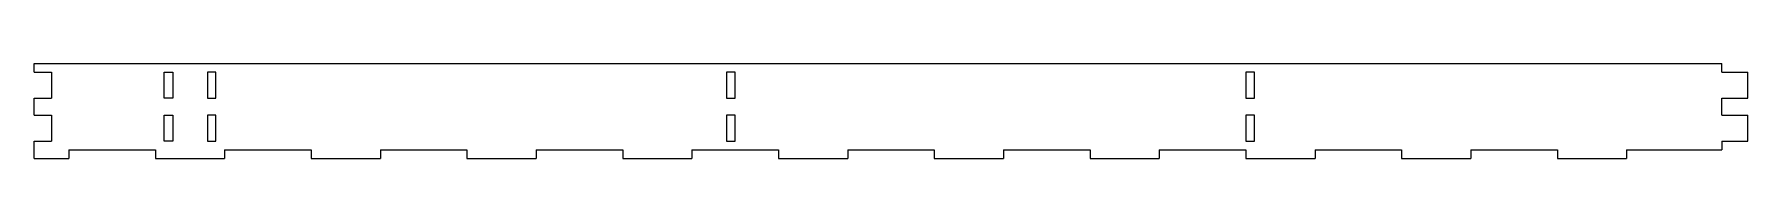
# Model space of a CAD drawing. Header units: millimetres. Extents: x -90 to 900, y -5 to 50.
import ezdxf

# ---------------------------------------------------------------- set-up
doc = ezdxf.new("R2010")
doc.units = ezdxf.units.MM

msp = doc.modelspace()

# ---------------------------------------------------------------- linework, layer by layer
at = {"color": 7, "linetype": 'Continuous', "lineweight": 25}
for p, q in [((-90, 45), (-90, 50)), ((-90, 50), (885, 50)), ((885, 45), (885, 50)), ((-90, 45), (-80, 45)), ((-80, 45), (-80, 30)), ((-15, 30), (-15, 45)), ((-15, 45), (-10, 45)), ((-10, 45), (-10, 30)), ((10, 45), (10, 30)), ((15, 45), (10, 45)), ((15, 30), (15, 45)), ((310, 45), (310, 30)), ((315, 45), (310, 45)), ((315, 30), (315, 45)), ((610, 45), (610, 30)), ((615, 45), (610, 45)), ((615, 30), (615, 45)), ((885, 45), (900, 45)), ((900, 30), (900, 45)), ((-90, 30), (-80, 30)), ((-90, 20), (-90, 30)), ((-10, 30), (-15, 30)), ((10, 30), (15, 30)), ((310, 30), (315, 30)), ((610, 30), (615, 30)), ((885, 20), (885, 30)), ((885, 30), (900, 30)), ((-90, 20), (-80, 20)), ((-80, 20), (-80, 5)), ((-15, 5), (-15, 20)), ((-15, 20), (-10, 20)), ((-10, 20), (-10, 5)), ((10, 20), (10, 5)), ((15, 20), (10, 20)), ((15, 5), (15, 20)), ((310, 20), (310, 5)), ((315, 20), (310, 20)), ((315, 5), (315, 20)), ((610, 20), (610, 5)), ((615, 20), (610, 20)), ((615, 5), (615, 20)), ((885, 20), (900, 20)), ((900, 5), (900, 20)), ((-90, 5), (-80, 5)), ((-90, -5), (-90, 5)), ((-70, 0), (-70, -5)), ((-70, 0), (-20, 0)), ((-20, 0), (-20, -5)), ((-10, 5), (-15, 5)), ((10, 5), (15, 5)), ((20, 0), (20, -5)), ((20, 0), (70, 0)), ((70, 0), (70, -5)), ((110, 0), (110, -5)), ((110, 0), (160, 0)), ((160, 0), (160, -5)), ((200, 0), (200, -5)), ((200, 0), (250, 0)), ((250, 0), (250, -5)), ((290, 0), (290, -5)), ((290, 0), (340, 0)), ((310, 5), (315, 5)), ((340, 0), (340, -5)), ((380, 0), (380, -5)), ((380, 0), (430, 0)), ((430, 0), (430, -5)), ((470, 0), (470, -5)), ((470, 0), (520, 0)), ((520, 0), (520, -5)), ((560, 0), (560, -5)), ((560, 0), (610, 0)), ((610, 5), (615, 5)), ((610, 0), (610, -5)), ((650, 0), (650, -5)), ((650, 0), (700, 0)), ((700, 0), (700, -5)), ((740, 0), (740, -5)), ((740, 0), (790, 0)), ((790, 0), (790, -5)), ((830, 0), (830, -5)), ((830, 0), (885, 0)), ((885, 5), (885, 0)), ((885, 5), (900, 5)), ((-90, -5), (-70, -5)), ((-20, -5), (20, -5)), ((70, -5), (110, -5)), ((160, -5), (200, -5)), ((250, -5), (290, -5)), ((340, -5), (380, -5)), ((430, -5), (470, -5)), ((520, -5), (560, -5)), ((610, -5), (650, -5)), ((700, -5), (740, -5)), ((790, -5), (830, -5))]:
    msp.add_line(p, q, dxfattribs=at)

doc.saveas('drawing.dxf')
